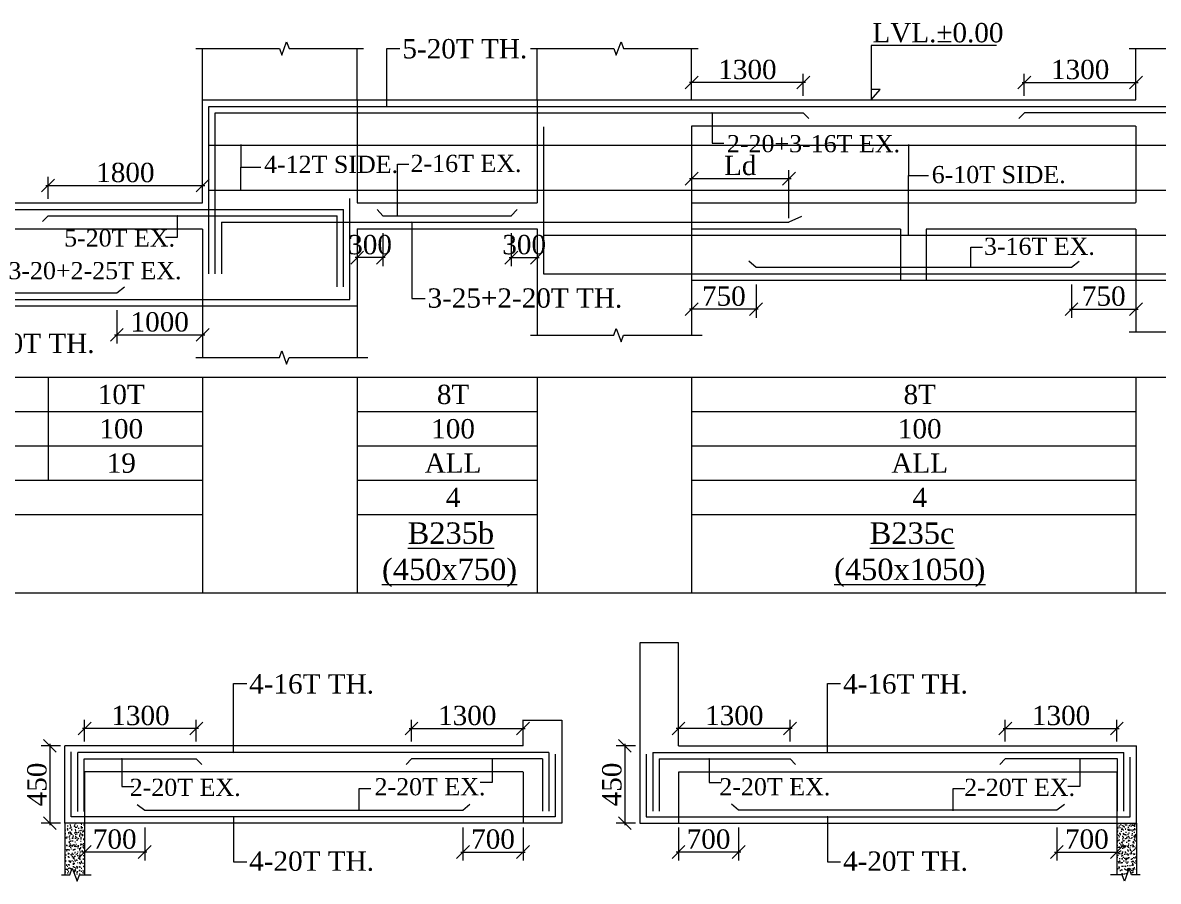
# Model space of a CAD drawing. Header units: millimetres. Extents: x 9781889 to 10654170, y -7832723 to -7608561.
# Drawn here: x 10610668 to 10623894, y -7791460 to -7781459 of the extents above; entities that cross this region are included whole.
import ezdxf
from ezdxf.enums import TextEntityAlignment as Align

# ---------------------------------------------------------------- set-up
doc = ezdxf.new("R2010")
doc.units = ezdxf.units.MM
doc.header["$LTSCALE"] = 10
doc.header["$PDMODE"] = 3
doc.linetypes.add('HIDDEN', pattern=[0.375, 0.25, -0.125])
for name, color, linetype, lineweight in [('LVL', 3, 'Continuous', 0), ('S-CUT OUT LINE', 9, 'Continuous', 0), ('S-DIM L.S.', 7, 'Continuous', 0), ('S-HATCH', 8, 'Continuous', 0), ('S-L.S.SECTION', 5, 'Continuous', 0), ('S-L.S.SLAB LINE', 252, 'HIDDEN', 0), ('S-L.S.STEEL', 1, 'Continuous', 9), ('S-L.S.STEEL 1', 6, 'Continuous', 0), ('S-SECTION MARK', 7, 'Continuous', 0), ('S-SHEET', 251, 'Continuous', 0), ('S-TEXT', 7, 'Continuous', 0), ('S-TEXT L.S. BEAM NO.', 30, 'Continuous', 0), ('S-TEXT. L.S.', 7, 'Continuous', 0)]:
    doc.layers.add(name, color=color, linetype=linetype, lineweight=lineweight)
doc.styles.add('135', font='arial.ttf', dxfattribs={"width": 0.8, "height": 135})
doc.styles.get("Standard").update_dxf_attribs({"font": 'arial.ttf'})
doc.styles.add('TEXT', font='times.ttf')
doc.dimstyles.new('75', dxfattribs={"dimtxt": 135, "dimasz": 90, "dimexe": 0.1, "dimexo": 0.03, "dimgap": 0.09, "dimtad": 1, "dimdec": 0, "dimzin": 0, "dimdsep": 46, "dimtxsty": '135', "dimblk": 'ARCHTICK', "dimcen": 0.09, "dimclrd": 256, "dimclre": 256, "dimclrt": 256, "dimadec": 0, "dimazin": 0, "dimtfac": 1, "dimtdec": 0, "dimtofl": 0, "dimtmove": 1, "dimatfit": 3, "dimldrblk": 'DOTSMALL', "dimfxl": 1, "dimtolj": 1, "dimtzin": 0, "dimlwd": -1, "dimlwe": -1, "dimarcsym": 0})
doc.dimstyles.new('SETU_1', dxfattribs={"dimtxt": 200, "dimasz": 150, "dimexe": 100, "dimexo": 50, "dimgap": 35, "dimtad": 1, "dimdec": 0, "dimzin": 0, "dimdsep": 46, "dimtxsty": 'Standard', "dimblk": 'OBLIQUE', "dimcen": 150, "dimdle": 25, "dimclrd": 256, "dimclre": 7, "dimclrt": 256, "dimadec": 0, "dimazin": 0, "dimtfac": 1, "dimtdec": 0, "dimtofl": 0, "dimtmove": 1, "dimatfit": 3, "dimfxl": 1, "dimtolj": 1, "dimtzin": 0, "dimlwd": -1, "dimlwe": 5, "dimarcsym": 1})

# ---------------------------------------------------------------- blocks, each defined once
blk = doc.blocks.new('_Oblique')
at = {"color": 0, "linetype": 'ByBlock', "lineweight": -2}
blk.add_line((-0.5, -0.5), (0.5, 0.5), dxfattribs=at)
blk = doc.blocks.new('*D1170')
at = {"layer": 'Defpoints', "color": 0, "transparency": 16777216}
for p in [(10616496, -7789680), (10615196, -7789883, 0), (10616496, -7789883, 0)]:
    blk.add_point(p, dxfattribs=at)
at = {"layer": 'S-DIM L.S.', "color": 7, "lineweight": 5, "transparency": 16777216}
for p, q in [((10615196, -7789833), (10615196, -7789580)), ((10616496, -7789833), (10616496, -7789580))]:
    blk.add_line(p, q, dxfattribs=at)
at = {"layer": 'S-DIM L.S.', "transparency": 16777216}
blk.add_line((10615171, -7789680), (10616521, -7789680), dxfattribs=at)
at = {"layer": 'S-DIM L.S.', "transparency": 16777216, "xscale": 150, "yscale": 150, "zscale": 150, "rotation": 180}
blk.add_blockref('_Oblique', (10615196, -7789680), dxfattribs=at)
at = {"layer": 'S-DIM L.S.', "transparency": 16777216, "xscale": 150, "yscale": 150, "zscale": 150}
blk.add_blockref('_Oblique', (10616496, -7789680), dxfattribs=at)
at = {"layer": 'S-DIM L.S.', "transparency": 16777216, "insert": (10615846, -7789530), "char_height": 225, "attachment_point": 5, "style": 'TEXT'}
blk.add_mtext('\\A1;1300', dxfattribs=at)
blk = doc.blocks.new('*D1171')
at = {"layer": 'Defpoints', "color": 0, "transparency": 16777216}
for p in [(10611390, -7789680), (10611390, -7789883, 0), (10612690, -7789883, 0)]:
    blk.add_point(p, dxfattribs=at)
at = {"layer": 'S-DIM L.S.', "color": 7, "lineweight": 5, "transparency": 16777216}
for p, q in [((10611390, -7789833), (10611390, -7789580)), ((10612690, -7789833), (10612690, -7789580))]:
    blk.add_line(p, q, dxfattribs=at)
at = {"layer": 'S-DIM L.S.', "transparency": 16777216}
blk.add_line((10612715, -7789680), (10611365, -7789680), dxfattribs=at)
at = {"layer": 'S-DIM L.S.', "transparency": 16777216, "xscale": 150, "yscale": 150, "zscale": 150, "rotation": 180}
blk.add_blockref('_Oblique', (10611390, -7789680), dxfattribs=at)
at = {"layer": 'S-DIM L.S.', "transparency": 16777216, "xscale": 150, "yscale": 150, "zscale": 150}
blk.add_blockref('_Oblique', (10612690, -7789680), dxfattribs=at)
at = {"layer": 'S-DIM L.S.', "transparency": 16777216, "insert": (10612040, -7789530), "char_height": 225, "attachment_point": 5, "style": 'TEXT'}
blk.add_mtext('\\A1;1300', dxfattribs=at)
blk = doc.blocks.new('*D1172')
at = {"layer": 'Defpoints', "color": 0, "transparency": 16777216}
for p in [(10611390, -7790783, 0), (10612090, -7790783, 0), (10611390, -7791120)]:
    blk.add_point(p, dxfattribs=at)
at = {"layer": 'S-DIM L.S.', "color": 7, "lineweight": 5, "transparency": 16777216}
for p, q in [((10611390, -7790833), (10611390, -7791220)), ((10612090, -7790833), (10612090, -7791220))]:
    blk.add_line(p, q, dxfattribs=at)
at = {"layer": 'S-DIM L.S.', "transparency": 16777216}
blk.add_line((10612115, -7791120), (10611365, -7791120), dxfattribs=at)
at = {"layer": 'S-DIM L.S.', "transparency": 16777216, "xscale": 150, "yscale": 150, "zscale": 150, "rotation": 180}
blk.add_blockref('_Oblique', (10611390, -7791120), dxfattribs=at)
at = {"layer": 'S-DIM L.S.', "transparency": 16777216, "xscale": 150, "yscale": 150, "zscale": 150}
blk.add_blockref('_Oblique', (10612090, -7791120), dxfattribs=at)
at = {"layer": 'S-DIM L.S.', "transparency": 16777216, "insert": (10611740, -7790970), "char_height": 225, "attachment_point": 5, "style": 'TEXT'}
blk.add_mtext('\\A1;700', dxfattribs=at)
blk = doc.blocks.new('*D1173')
at = {"layer": 'Defpoints', "color": 0, "transparency": 16777216}
for p in [(10615796, -7790783, 0), (10616496, -7790783, 0), (10616496, -7791120)]:
    blk.add_point(p, dxfattribs=at)
at = {"layer": 'S-DIM L.S.', "color": 7, "lineweight": 5, "transparency": 16777216}
for p, q in [((10615796, -7790833), (10615796, -7791220)), ((10616496, -7790833), (10616496, -7791220))]:
    blk.add_line(p, q, dxfattribs=at)
at = {"layer": 'S-DIM L.S.', "transparency": 16777216}
blk.add_line((10615771, -7791120), (10616521, -7791120), dxfattribs=at)
at = {"layer": 'S-DIM L.S.', "transparency": 16777216, "xscale": 150, "yscale": 150, "zscale": 150, "rotation": 180}
blk.add_blockref('_Oblique', (10615796, -7791120), dxfattribs=at)
at = {"layer": 'S-DIM L.S.', "transparency": 16777216, "xscale": 150, "yscale": 150, "zscale": 150}
blk.add_blockref('_Oblique', (10616496, -7791120), dxfattribs=at)
at = {"layer": 'S-DIM L.S.', "transparency": 16777216, "insert": (10616146, -7790970), "char_height": 225, "attachment_point": 5, "style": 'TEXT'}
blk.add_mtext('\\A1;700', dxfattribs=at)
blk = doc.blocks.new('_ArchTick')
at = {"color": 0, "linetype": 'ByBlock', "const_width": 0.15}
blk.add_lwpolyline([(-0.5, -0.5), (0.5, 0.5)], dxfattribs=at)
blk = doc.blocks.new('*D1174')
at = {"layer": 'Defpoints', "color": 0, "transparency": 16777216}
for p in [(10618306, -7789680), (10618306, -7789883, 0), (10619606, -7789883, 0)]:
    blk.add_point(p, dxfattribs=at)
at = {"layer": 'S-DIM L.S.', "color": 7, "lineweight": 5, "transparency": 16777216}
for p, q in [((10618306, -7789833), (10618306, -7789580)), ((10619606, -7789833), (10619606, -7789580))]:
    blk.add_line(p, q, dxfattribs=at)
at = {"layer": 'S-DIM L.S.', "transparency": 16777216}
blk.add_line((10619631, -7789680), (10618281, -7789680), dxfattribs=at)
at = {"layer": 'S-DIM L.S.', "transparency": 16777216, "xscale": 150, "yscale": 150, "zscale": 150, "rotation": 180}
blk.add_blockref('_Oblique', (10618306, -7789680), dxfattribs=at)
at = {"layer": 'S-DIM L.S.', "transparency": 16777216, "xscale": 150, "yscale": 150, "zscale": 150}
blk.add_blockref('_Oblique', (10619606, -7789680), dxfattribs=at)
at = {"layer": 'S-DIM L.S.', "transparency": 16777216, "insert": (10618956, -7789530), "char_height": 225, "attachment_point": 5, "style": 'TEXT'}
blk.add_mtext('\\A1;1300', dxfattribs=at)
blk = doc.blocks.new('*D1175')
at = {"layer": 'Defpoints', "color": 0, "transparency": 16777216}
for p in [(10623412, -7789680), (10622112, -7789883, 0), (10623412, -7789883, 0)]:
    blk.add_point(p, dxfattribs=at)
at = {"layer": 'S-DIM L.S.', "color": 7, "lineweight": 5, "transparency": 16777216}
for p, q in [((10622112, -7789833), (10622112, -7789580)), ((10623412, -7789833), (10623412, -7789580))]:
    blk.add_line(p, q, dxfattribs=at)
at = {"layer": 'S-DIM L.S.', "transparency": 16777216}
blk.add_line((10622087, -7789680), (10623437, -7789680), dxfattribs=at)
at = {"layer": 'S-DIM L.S.', "transparency": 16777216, "xscale": 150, "yscale": 150, "zscale": 150, "rotation": 180}
blk.add_blockref('_Oblique', (10622112, -7789680), dxfattribs=at)
at = {"layer": 'S-DIM L.S.', "transparency": 16777216, "xscale": 150, "yscale": 150, "zscale": 150}
blk.add_blockref('_Oblique', (10623412, -7789680), dxfattribs=at)
at = {"layer": 'S-DIM L.S.', "transparency": 16777216, "insert": (10622762, -7789530), "char_height": 225, "attachment_point": 5, "style": 'TEXT'}
blk.add_mtext('\\A1;1300', dxfattribs=at)
blk = doc.blocks.new('*D1176')
at = {"layer": 'Defpoints', "color": 0, "transparency": 16777216}
for p in [(10622712, -7790783, 0), (10623412, -7790783, 0), (10623412, -7791120)]:
    blk.add_point(p, dxfattribs=at)
at = {"layer": 'S-DIM L.S.', "color": 7, "lineweight": 5, "transparency": 16777216}
for p, q in [((10622712, -7790833), (10622712, -7791220)), ((10623412, -7790833), (10623412, -7791220))]:
    blk.add_line(p, q, dxfattribs=at)
at = {"layer": 'S-DIM L.S.', "transparency": 16777216}
blk.add_line((10622687, -7791120), (10623437, -7791120), dxfattribs=at)
at = {"layer": 'S-DIM L.S.', "transparency": 16777216, "xscale": 150, "yscale": 150, "zscale": 150, "rotation": 180}
blk.add_blockref('_Oblique', (10622712, -7791120), dxfattribs=at)
at = {"layer": 'S-DIM L.S.', "transparency": 16777216, "xscale": 150, "yscale": 150, "zscale": 150}
blk.add_blockref('_Oblique', (10623412, -7791120), dxfattribs=at)
at = {"layer": 'S-DIM L.S.', "transparency": 16777216, "insert": (10623062, -7790970), "char_height": 225, "attachment_point": 5, "style": 'TEXT'}
blk.add_mtext('\\A1;700', dxfattribs=at)
blk = doc.blocks.new('*D1177')
at = {"layer": 'Defpoints', "color": 0, "transparency": 16777216}
for p in [(10618306, -7790783, 0), (10619006, -7790783, 0), (10618306, -7791120)]:
    blk.add_point(p, dxfattribs=at)
at = {"layer": 'S-DIM L.S.', "color": 7, "lineweight": 5, "transparency": 16777216}
for p, q in [((10618306, -7790833), (10618306, -7791220)), ((10619006, -7790833), (10619006, -7791220))]:
    blk.add_line(p, q, dxfattribs=at)
at = {"layer": 'S-DIM L.S.', "transparency": 16777216}
blk.add_line((10619031, -7791120), (10618281, -7791120), dxfattribs=at)
at = {"layer": 'S-DIM L.S.', "transparency": 16777216, "xscale": 150, "yscale": 150, "zscale": 150, "rotation": 180}
blk.add_blockref('_Oblique', (10618306, -7791120), dxfattribs=at)
at = {"layer": 'S-DIM L.S.', "transparency": 16777216, "xscale": 150, "yscale": 150, "zscale": 150}
blk.add_blockref('_Oblique', (10619006, -7791120), dxfattribs=at)
at = {"layer": 'S-DIM L.S.', "transparency": 16777216, "insert": (10618656, -7790970), "char_height": 225, "attachment_point": 5, "style": 'TEXT'}
blk.add_mtext('\\A1;700', dxfattribs=at)
blk = doc.blocks.new('*D1182')
at = {"layer": 'Defpoints', "color": 0, "transparency": 16777216}
for p in [(10611160, -7789883), (10610985, -7790783), (10611160, -7790783, 0)]:
    blk.add_point(p, dxfattribs=at)
at = {"layer": 'S-DIM L.S.', "color": 7, "lineweight": 5, "transparency": 16777216}
for p, q in [((10611110, -7789883), (10610885, -7789883)), ((10611110, -7790783), (10610885, -7790783))]:
    blk.add_line(p, q, dxfattribs=at)
at = {"layer": 'S-DIM L.S.', "transparency": 16777216}
blk.add_line((10610985, -7789858), (10610985, -7790808), dxfattribs=at)
at = {"layer": 'S-DIM L.S.', "transparency": 16777216, "xscale": 150, "yscale": 150, "zscale": 150}
for p, rotation in [((10610985, -7789883), 90), ((10610985, -7790783), 270)]:
    blk.add_blockref('_Oblique', p, dxfattribs=dict(at, rotation=rotation))
at = {"layer": 'S-DIM L.S.', "transparency": 16777216, "insert": (10610835, -7790333), "char_height": 225, "attachment_point": 5, "rotation": 90, "style": 'TEXT'}
blk.add_mtext('\\A1;450', dxfattribs=at)
blk = doc.blocks.new('*D1183')
at = {"layer": 'Defpoints', "color": 0, "transparency": 16777216}
for p in [(10617856, -7789883), (10617681, -7790783), (10617856, -7790783, 0)]:
    blk.add_point(p, dxfattribs=at)
at = {"layer": 'S-DIM L.S.', "color": 7, "lineweight": 5, "transparency": 16777216}
for p, q in [((10617806, -7789883), (10617581, -7789883)), ((10617806, -7790783), (10617581, -7790783))]:
    blk.add_line(p, q, dxfattribs=at)
at = {"layer": 'S-DIM L.S.', "transparency": 16777216}
blk.add_line((10617681, -7789858), (10617681, -7790808), dxfattribs=at)
at = {"layer": 'S-DIM L.S.', "transparency": 16777216, "xscale": 150, "yscale": 150, "zscale": 150}
for p, rotation in [((10617681, -7789883), 90), ((10617681, -7790783), 270)]:
    blk.add_blockref('_Oblique', p, dxfattribs=dict(at, rotation=rotation))
at = {"layer": 'S-DIM L.S.', "transparency": 16777216, "insert": (10617531, -7790333), "char_height": 225, "attachment_point": 5, "rotation": 90, "style": 'TEXT'}
blk.add_mtext('\\A1;450', dxfattribs=at)
blk = doc.blocks.new('*D1366')
at = {"layer": 'Defpoints', "color": 0, "transparency": 16777216}
for p in [(10618459, -7782155), (10618459, -7782359, 0), (10619759, -7782359, 0)]:
    blk.add_point(p, dxfattribs=at)
at = {"layer": 'S-DIM L.S.', "color": 7, "lineweight": 5, "transparency": 16777216}
for p, q in [((10618459, -7782309), (10618459, -7782055)), ((10619759, -7782309), (10619759, -7782055))]:
    blk.add_line(p, q, dxfattribs=at)
at = {"layer": 'S-DIM L.S.', "transparency": 16777216}
blk.add_line((10619784, -7782155), (10618434, -7782155), dxfattribs=at)
at = {"layer": 'S-DIM L.S.', "transparency": 16777216, "xscale": 150, "yscale": 150, "zscale": 150, "rotation": 180}
blk.add_blockref('_Oblique', (10618459, -7782155), dxfattribs=at)
at = {"layer": 'S-DIM L.S.', "transparency": 16777216, "xscale": 150, "yscale": 150, "zscale": 150}
blk.add_blockref('_Oblique', (10619759, -7782155), dxfattribs=at)
at = {"layer": 'S-DIM L.S.', "transparency": 16777216, "insert": (10619109, -7782005), "char_height": 225, "attachment_point": 5, "style": 'TEXT'}
blk.add_mtext('\\A1;1300', dxfattribs=at)
blk = doc.blocks.new('*D1367')
at = {"layer": 'Defpoints', "color": 0, "transparency": 16777216}
for p in [(10622884, -7784459, 0), (10623634, -7784459, 0), (10623634, -7784795)]:
    blk.add_point(p, dxfattribs=at)
at = {"layer": 'S-DIM L.S.', "color": 7, "lineweight": 5, "transparency": 16777216}
for p, q in [((10622884, -7784509), (10622884, -7784895)), ((10623634, -7784509), (10623634, -7784895))]:
    blk.add_line(p, q, dxfattribs=at)
at = {"layer": 'S-DIM L.S.', "transparency": 16777216}
blk.add_line((10622859, -7784795), (10623659, -7784795), dxfattribs=at)
at = {"layer": 'S-DIM L.S.', "transparency": 16777216, "xscale": 150, "yscale": 150, "zscale": 150, "rotation": 180}
blk.add_blockref('_Oblique', (10622884, -7784795), dxfattribs=at)
at = {"layer": 'S-DIM L.S.', "transparency": 16777216, "xscale": 150, "yscale": 150, "zscale": 150}
blk.add_blockref('_Oblique', (10623634, -7784795), dxfattribs=at)
at = {"layer": 'S-DIM L.S.', "transparency": 16777216, "insert": (10623259, -7784645), "char_height": 225, "attachment_point": 5, "style": 'TEXT'}
blk.add_mtext('\\A1;750', dxfattribs=at)
blk = doc.blocks.new('*D1368')
at = {"layer": 'Defpoints', "color": 0, "transparency": 16777216}
for p in [(10618459, -7784459, 0), (10619209, -7784459, 0), (10618459, -7784795)]:
    blk.add_point(p, dxfattribs=at)
at = {"layer": 'S-DIM L.S.', "color": 7, "lineweight": 5, "transparency": 16777216}
for p, q in [((10618459, -7784509), (10618459, -7784895)), ((10619209, -7784509), (10619209, -7784895))]:
    blk.add_line(p, q, dxfattribs=at)
at = {"layer": 'S-DIM L.S.', "transparency": 16777216}
blk.add_line((10619234, -7784795), (10618434, -7784795), dxfattribs=at)
at = {"layer": 'S-DIM L.S.', "transparency": 16777216, "xscale": 150, "yscale": 150, "zscale": 150, "rotation": 180}
blk.add_blockref('_Oblique', (10618459, -7784795), dxfattribs=at)
at = {"layer": 'S-DIM L.S.', "transparency": 16777216, "xscale": 150, "yscale": 150, "zscale": 150}
blk.add_blockref('_Oblique', (10619209, -7784795), dxfattribs=at)
at = {"layer": 'S-DIM L.S.', "transparency": 16777216, "insert": (10618834, -7784645), "char_height": 225, "attachment_point": 5, "style": 'TEXT'}
blk.add_mtext('\\A1;750', dxfattribs=at)
blk = doc.blocks.new('*D1370')
at = {"layer": 'Defpoints', "color": 0, "transparency": 16777216}
for p in [(10623634, -7782155), (10622334, -7782359, 0), (10623634, -7782359, 0)]:
    blk.add_point(p, dxfattribs=at)
at = {"layer": 'S-DIM L.S.', "color": 7, "lineweight": 5, "transparency": 16777216}
for p, q in [((10622334, -7782309), (10622334, -7782055)), ((10623634, -7782309), (10623634, -7782055))]:
    blk.add_line(p, q, dxfattribs=at)
at = {"layer": 'S-DIM L.S.', "transparency": 16777216}
blk.add_line((10622309, -7782155), (10623659, -7782155), dxfattribs=at)
at = {"layer": 'S-DIM L.S.', "transparency": 16777216, "xscale": 150, "yscale": 150, "zscale": 150, "rotation": 180}
blk.add_blockref('_Oblique', (10622334, -7782155), dxfattribs=at)
at = {"layer": 'S-DIM L.S.', "transparency": 16777216, "xscale": 150, "yscale": 150, "zscale": 150}
blk.add_blockref('_Oblique', (10623634, -7782155), dxfattribs=at)
at = {"layer": 'S-DIM L.S.', "transparency": 16777216, "insert": (10622984, -7782005), "char_height": 225, "attachment_point": 5, "style": 'TEXT'}
blk.add_mtext('\\A1;1300', dxfattribs=at)
blk = doc.blocks.new('*D1373')
at = {"layer": 'Defpoints', "color": 0, "transparency": 16777216}
for p in [(10611764, -7784759, 0), (10612764, -7784759, 0), (10612764, -7785095)]:
    blk.add_point(p, dxfattribs=at)
at = {"layer": 'S-DIM L.S.', "color": 7, "lineweight": 5, "transparency": 16777216}
for p, q in [((10611764, -7784809), (10611764, -7785195)), ((10612764, -7784809), (10612764, -7785195))]:
    blk.add_line(p, q, dxfattribs=at)
at = {"layer": 'S-DIM L.S.', "transparency": 16777216}
blk.add_line((10611739, -7785095), (10612789, -7785095), dxfattribs=at)
at = {"layer": 'S-DIM L.S.', "transparency": 16777216, "xscale": 150, "yscale": 150, "zscale": 150, "rotation": 180}
blk.add_blockref('_Oblique', (10611764, -7785095), dxfattribs=at)
at = {"layer": 'S-DIM L.S.', "transparency": 16777216, "xscale": 150, "yscale": 150, "zscale": 150}
blk.add_blockref('_Oblique', (10612764, -7785095), dxfattribs=at)
at = {"layer": 'S-DIM L.S.', "transparency": 16777216, "insert": (10612264, -7784945), "char_height": 225, "attachment_point": 5, "style": 'TEXT'}
blk.add_mtext('\\A1;1000', dxfattribs=at)
blk = doc.blocks.new('*D1376')
at = {"layer": 'Defpoints', "color": 0, "transparency": 16777216}
for p in [(10612764, -7783355), (10610964, -7783559, 0), (10612764, -7783559, 0)]:
    blk.add_point(p, dxfattribs=at)
at = {"layer": 'S-DIM L.S.', "color": 7, "lineweight": 5, "transparency": 16777216}
for p, q in [((10610964, -7783509), (10610964, -7783255)), ((10612764, -7783509), (10612764, -7783255))]:
    blk.add_line(p, q, dxfattribs=at)
at = {"layer": 'S-DIM L.S.', "transparency": 16777216}
blk.add_line((10610939, -7783355), (10612789, -7783355), dxfattribs=at)
at = {"layer": 'S-DIM L.S.', "transparency": 16777216, "xscale": 150, "yscale": 150, "zscale": 150, "rotation": 180}
blk.add_blockref('_Oblique', (10610964, -7783355), dxfattribs=at)
at = {"layer": 'S-DIM L.S.', "transparency": 16777216, "xscale": 150, "yscale": 150, "zscale": 150}
blk.add_blockref('_Oblique', (10612764, -7783355), dxfattribs=at)
at = {"layer": 'S-DIM L.S.', "transparency": 16777216, "insert": (10611864, -7783205), "char_height": 225, "attachment_point": 5, "style": 'TEXT'}
blk.add_mtext('\\A1;1800', dxfattribs=at)
blk = doc.blocks.new('*D1378')
at = {"layer": 'Defpoints', "color": 0, "transparency": 16777216}
for p in [(10618459, -7782826, 0), (10618459, -7783276), (10619592, -7783784, 0)]:
    blk.add_point(p, dxfattribs=at)
at = {"layer": 'S-DIM L.S.', "color": 7, "lineweight": 5, "transparency": 16777216}
for p, q in [((10618459, -7782876), (10618459, -7783376)), ((10619592, -7783734), (10619592, -7783176))]:
    blk.add_line(p, q, dxfattribs=at)
at = {"layer": 'S-DIM L.S.', "transparency": 16777216}
blk.add_line((10619617, -7783276), (10618434, -7783276), dxfattribs=at)
at = {"layer": 'S-DIM L.S.', "transparency": 16777216, "xscale": 150, "yscale": 150, "zscale": 150, "rotation": 180}
blk.add_blockref('_Oblique', (10618459, -7783276), dxfattribs=at)
at = {"layer": 'S-DIM L.S.', "transparency": 16777216, "xscale": 150, "yscale": 150, "zscale": 150}
blk.add_blockref('_Oblique', (10619592, -7783276), dxfattribs=at)
at = {"layer": 'S-DIM L.S.', "transparency": 16777216, "insert": (10619025, -7783123), "char_height": 225, "attachment_point": 5, "style": 'TEXT'}
blk.add_mtext('\\A1;Ld', dxfattribs=at)
blk = doc.blocks.new('*D1379')
at = {"layer": 'Defpoints', "color": 0, "transparency": 16777216}
for p in [(10614564, -7783859, 0), (10614864, -7783859, 0), (10614564, -7784195)]:
    blk.add_point(p, dxfattribs=at)
at = {"layer": 'S-DIM L.S.', "color": 7, "lineweight": 5, "transparency": 16777216}
for p, q in [((10614564, -7783909), (10614564, -7784295)), ((10614864, -7783909), (10614864, -7784295))]:
    blk.add_line(p, q, dxfattribs=at)
at = {"layer": 'S-DIM L.S.', "transparency": 16777216}
blk.add_line((10614889, -7784195), (10614539, -7784195), dxfattribs=at)
at = {"layer": 'S-DIM L.S.', "transparency": 16777216, "xscale": 150, "yscale": 150, "zscale": 150, "rotation": 180}
blk.add_blockref('_Oblique', (10614564, -7784195), dxfattribs=at)
at = {"layer": 'S-DIM L.S.', "transparency": 16777216, "xscale": 150, "yscale": 150, "zscale": 150}
blk.add_blockref('_Oblique', (10614864, -7784195), dxfattribs=at)
at = {"layer": 'S-DIM L.S.', "transparency": 16777216, "insert": (10614714, -7784045), "char_height": 225, "attachment_point": 5, "style": 'TEXT'}
blk.add_mtext('\\A1;300', dxfattribs=at)
blk = doc.blocks.new('*D1380')
at = {"layer": 'Defpoints', "color": 0, "transparency": 16777216}
for p in [(10616359, -7783859, 0), (10616659, -7783859, 0), (10616659, -7784195)]:
    blk.add_point(p, dxfattribs=at)
at = {"layer": 'S-DIM L.S.', "color": 7, "lineweight": 5, "transparency": 16777216}
for p, q in [((10616359, -7783909), (10616359, -7784295)), ((10616659, -7783909), (10616659, -7784295))]:
    blk.add_line(p, q, dxfattribs=at)
at = {"layer": 'S-DIM L.S.', "transparency": 16777216}
blk.add_line((10616334, -7784195), (10616684, -7784195), dxfattribs=at)
at = {"layer": 'S-DIM L.S.', "transparency": 16777216, "xscale": 150, "yscale": 150, "zscale": 150, "rotation": 180}
blk.add_blockref('_Oblique', (10616359, -7784195), dxfattribs=at)
at = {"layer": 'S-DIM L.S.', "transparency": 16777216, "xscale": 150, "yscale": 150, "zscale": 150}
blk.add_blockref('_Oblique', (10616659, -7784195), dxfattribs=at)
at = {"layer": 'S-DIM L.S.', "transparency": 16777216, "insert": (10616509, -7784045), "char_height": 225, "attachment_point": 5, "style": 'TEXT'}
blk.add_mtext('\\A1;300', dxfattribs=at)

msp = doc.modelspace()

# ---------------------------------------------------------------- hatches: boundary and pattern name
at = {"layer": 'S-HATCH'}
h = msp.add_hatch(dxfattribs=at)
h.set_pattern_fill('AR-CONC', color=256, scale=0.5)
h.set_pattern_definition([(50, (821696.18, -62166.33), (91.0923345, -7.96954277), [9.525, -104.775]), (355, (821696.18, -62166.33), (-17.6217107, 95.5284226), [7.62, -83.8202921]), (100.4514447, (821703.77, -62166.99), (73.47062355, 87.55887596), [8.0950044, -89.0451223]), (46.1842, (821696.18, -62140.93), (135.5395204, -21.021164), [14.2875, -157.1625]), (96.6355576, (821707.47, -62142.68), (118.702067, 123.7130623), [12.1425116, -133.5678041]), (351.1841512, (821696.18, -62140.93), (118.702067, 123.7130623), [11.4299835, -125.729866]), (21, (821708.88, -62147.28), (75.80719563, -51.1325991), [9.525, -104.775]), (326, (821708.88, -62147.28), (30.9010142, 92.09398306), [7.62, -83.82]), (71.451445, (821715.194, -62151.54), (106.70820964, 40.96138444), [8.0950044, -89.0449688]), (37.5, (821696.177, -62166.327), (1.544301625, 42.27751944), [0, -82.804, 0, -85.09, 0, -84.1375]), (7.5, (821696.177, -62166.327), (33.40983126, 50.09028741), [0, -48.514, 0, -80.899, 0, -32.0675]), (327.5, (821667.856, -62166.327), (67.79529758, -2.864372), [0, -31.75, 0, -99.06, 0, -131.445]), (317.5, (821655.156, -62166.327), (74.0645907, 12.71324552), [0, -41.275, 0, -65.786, 0, -93.345])])
h.paths.add_polyline_path([(10611389.7, -7791383.5), (10611273.9, -7791383.5), (10611246, -7791306.6), (10611218, -7791383.5), (10611159.7, -7791383.5), (10611159.7, -7790783.5), (10611389.7, -7790783.5)])
h = msp.add_hatch(dxfattribs=at)
h.set_pattern_fill('AR-CONC', color=256, scale=0.5)
h.set_pattern_definition([(50, (814659.5, -62166.33), (91.0923345, -7.96954277), [9.525, -104.775]), (355, (814659.5, -62166.33), (-17.6217107, 95.5284226), [7.62, -83.8202921]), (100.4514447, (814667.09, -62166.99), (73.47062355, 87.55887596), [8.0950044, -89.0451223]), (46.1842, (814659.5, -62140.93), (135.5395204, -21.021164), [14.2875, -157.1625]), (96.6355576, (814670.79, -62142.68), (118.702067, 123.7130623), [12.1425116, -133.5678041]), (351.1841512, (814659.5, -62140.93), (118.702067, 123.7130623), [11.4299835, -125.729866]), (21, (814672.2, -62147.28), (75.80719563, -51.1325991), [9.525, -104.775]), (326, (814672.2, -62147.28), (30.9010142, 92.09398306), [7.62, -83.82]), (71.451445, (814678.51, -62151.54), (106.70820964, 40.96138444), [8.0950044, -89.0449688]), (37.5, (814659.497, -62166.327), (1.544301625, 42.27751944), [0, -82.804, 0, -85.09, 0, -84.1375]), (7.5, (814659.497, -62166.327), (33.40983126, 50.09028741), [0, -48.514, 0, -80.899, 0, -32.0675]), (327.5, (814631.176, -62166.327), (67.79529758, -2.864372), [0, -31.75, 0, -99.06, 0, -131.445]), (317.5, (814618.476, -62166.327), (74.0645907, 12.71324552), [0, -41.275, 0, -65.786, 0, -93.345])])
h.paths.add_polyline_path([(10623412.3, -7791383.5), (10623528.1, -7791383.5), (10623556.1, -7791306.6), (10623584, -7791383.5), (10623642.3, -7791383.5), (10623642.3, -7790783.5), (10623412.3, -7790783.5)])

# ---------------------------------------------------------------- linework, layer by layer
at = {"layer": 'LVL', "linetype": 'Continuous', "elevation": 0}
msp.add_lwpolyline([(10622010, -7781725.5), (10620548.8, -7781725.5), (10620548.8, -7782358.5), (10620656.9, -7782236.5), (10620548.8, -7782236.5)], dxfattribs=at)
at = {"layer": 'S-CUT OUT LINE', "color": 5, "elevation": 0}
for points in [[(10612685.8, -7781758.5), (10613658.2, -7781758.5), (10613686.2, -7781835.4), (10613742.1, -7781681.7), (10613770.1, -7781758.5), (10614639.1, -7781758.5)], [(10616580.9, -7781758.5), (10617553.3, -7781758.5), (10617581.2, -7781835.4), (10617637.2, -7781681.7), (10617665.1, -7781758.5), (10618534.2, -7781758.5)], [(10623555.8, -7781758.5), (10624494.9, -7781758.5), (10624522.8, -7781835.4), (10624578.8, -7781681.7), (10624606.7, -7781758.5), (10625509.1, -7781758.5)], [(10616580.9, -7785098), (10617553.3, -7785098), (10617581.2, -7785021.2), (10617637.2, -7785174.9), (10617665.1, -7785098), (10618583.2, -7785098)], [(10623555.8, -7785058.5), (10624494.9, -7785058.5), (10624522.8, -7784981.7), (10624578.8, -7785135.4), (10624606.7, -7785058.5), (10625509.1, -7785058.5)], [(10612685.8, -7785358.5), (10613658.2, -7785358.5), (10613686.2, -7785281.7), (10613742.1, -7785435.4), (10613770.1, -7785358.5), (10614688.1, -7785358.5)]]:
    msp.add_lwpolyline(points, dxfattribs=at)
at = {"layer": 'S-CUT OUT LINE', "color": 1, "elevation": 0}
for points in [[(10611120.3, -7791383.5), (10611218, -7791383.5), (10611246, -7791306.6), (10611301.9, -7791460.3), (10611329.9, -7791383.5), (10611464.7, -7791383.5)], [(10623681.7, -7791383.5), (10623584, -7791383.5), (10623556.1, -7791306.6), (10623500.1, -7791460.3), (10623472.2, -7791383.5), (10623337.3, -7791383.5)]]:
    msp.add_lwpolyline(points, dxfattribs=at)
at = {"layer": 'S-L.S.SECTION'}
for p, q in [((10612764.1, -7783558.5, 0), (10612764.1, -7781758.5, 0)), ((10614564.1, -7782358.5, 0), (10614564.1, -7781758.5, 0)), ((10616659.2, -7782358.5, 0), (10616659.2, -7781758.5, 0)), ((10618459.2, -7782358.5, 0), (10618459.2, -7781758.5, 0)), ((10623634.1, -7782358.5, 0), (10623634.1, -7781758.5, 0)), ((10612764.1, -7782358.5, 0), (10623634.1, -7782358.5, 0)), ((10604888.5, -7783558.5, 0), (10612764.1, -7783558.5, 0)), ((10614564.1, -7783858.5, 0), (10614564.1, -7785358.5, 0)), ((10614564.1, -7783858.5, 0), (10616659.2, -7783858.5, 0)), ((10616659.2, -7783858.5, 0), (10616659.2, -7785098, 0)), ((10618459.2, -7784458.5, 0), (10635373, -7784458.5, 0)), ((10618459.2, -7784458.5, 0), (10618459.2, -7785098, 0)), ((10623634.1, -7784458.5, 0), (10623634.1, -7785058.5, 0)), ((10604888.5, -7784758.5, 0), (10614564.1, -7784758.5, 0)), ((10612764.1, -7784758.5, 0), (10612764.1, -7785358.5, 0)), ((10616496, -7789883.5, 0), (10611159.7, -7789883.5, 0)), ((10611159.7, -7790783.5, 0), (10611159.7, -7789883.5, 0)), ((10611159.7, -7790783.5, 0), (10611159.7, -7789883.5, 0)), ((10616946, -7789883.5, 0), (10616946, -7790783.5, 0)), ((10617856, -7789883.5, 0), (10617856, -7790783.5, 0)), ((10618306, -7789883.5, 0), (10623642.3, -7789883.5, 0)), ((10623642.3, -7790783.5, 0), (10623642.3, -7789883.5, 0)), ((10623642.3, -7790783.5, 0), (10623642.3, -7789883.5, 0)), ((10616946, -7790783.5, 0), (10611163.8, -7790783.5, 0)), ((10617856, -7790783.5, 0), (10623638.2, -7790783.5, 0))]:
    msp.add_line(p, q, dxfattribs=at)
at = {"layer": 'S-L.S.SECTION', "color": 1}
for p, q in [((10611159.7, -7790783.5, 0), (10611159.7, -7791383.5, 0)), ((10611389.7, -7790783.5, 0), (10611389.7, -7791383.5, 0)), ((10623412.3, -7790783.5, 0), (10623412.3, -7791383.5, 0)), ((10623642.3, -7790783.5, 0), (10623642.3, -7791383.5, 0))]:
    msp.add_line(p, q, dxfattribs=at)
at = {"layer": 'S-L.S.SECTION', "elevation": 0}
for points in [[(10618306, -7789883.5), (10618306, -7788683.5), (10617856, -7788683.5), (10617856, -7789883.5)], [(10616496, -7789883.5), (10616496, -7789583.5), (10616946, -7789583.5), (10616946, -7789883.5)]]:
    msp.add_lwpolyline(points, dxfattribs=at)
at = {"layer": 'S-L.S.SLAB LINE', "ltscale": 0.3}
for p, q in [((10614564.1, -7782358.5, 0), (10614564.1, -7783558.5, 0)), ((10616659.1, -7782358.5, 0), (10616659.1, -7783558.5, 0)), ((10618459.1, -7782658.5, 0), (10623634.1, -7782658.5, 0)), ((10618459.2, -7782658.5, 0), (10618459.2, -7784458.5, 0)), ((10623634.1, -7782658.5, 0), (10623634.1, -7783558.5, 0)), ((10614564.1, -7783558.5, 0), (10616659.1, -7783558.5, 0)), ((10618459.2, -7783558.5, 0), (10623634.1, -7783558.5, 0)), ((10609351.4, -7783858.5, 0), (10612764.1, -7783858.5, 0)), ((10612764.1, -7783858.5, 0), (10612764.1, -7784758.5, 0)), ((10618459.2, -7783858.5, 0), (10620891.4, -7783858.5, 0)), ((10620891.4, -7783858.5, 0), (10620891.4, -7784458.5, 0)), ((10621191.4, -7783858.5, 0), (10621191.4, -7784458.5, 0)), ((10621191.4, -7783858.5, 0), (10623634.1, -7783858.5, 0)), ((10623634.1, -7783858.5, 0), (10623634.1, -7784458.5, 0)), ((10616496, -7790183.5, 0), (10611389.7, -7790183.5, 0)), ((10611389.7, -7790183.5, 0), (10611389.7, -7790783.5, 0)), ((10611389.7, -7790183.5, 0), (10611389.7, -7790783.5, 0)), ((10611389.7, -7790183.5, 0), (10611389.7, -7790783.5, 0)), ((10616496, -7790183.5, 0), (10616496, -7790783.5, 0)), ((10618306, -7790183.5, 0), (10623412.3, -7790183.5, 0)), ((10618306, -7790183.5, 0), (10618306, -7790783.5, 0)), ((10623412.3, -7790183.5, 0), (10623412.3, -7790783.5, 0)), ((10623412.3, -7790183.5, 0), (10623412.3, -7790783.5, 0)), ((10623412.3, -7790183.5, 0), (10623412.3, -7790783.5, 0))]:
    msp.add_line(p, q, dxfattribs=at)
at = {"layer": 'S-L.S.STEEL'}
for p, q in [((10612834.8, -7784385.3, 0), (10612834.8, -7782433.5, 0)), ((10612909.8, -7782508.5, 0), (10619759.2, -7782508.5, 0)), ((10612909.8, -7784385.3, 0), (10612909.8, -7782508.5, 0)), ((10619759.2, -7782508.5, 0), (10619822.4, -7782575.4, 0)), ((10622334.1, -7782508.5, 0), (10622270.9, -7782575.4, 0)), ((10626234.1, -7782508.5, 0), (10622334.1, -7782508.5, 0)), ((10616734.2, -7782670.6, 0), (10616734.2, -7784383.5, 0)), ((10614479, -7784683.5, 0), (10614479, -7783507.9, 0)), ((10614404, -7784533.5, 0), (10614404, -7783633.5, 0)), ((10614864.3, -7783708.5, 0), (10614795.4, -7783636, 0)), ((10616359.1, -7783708.5, 0), (10616427.9, -7783636, 0)), ((10610964.1, -7783708.5, 0), (10610900.9, -7783775.4, 0)), ((10610964.1, -7783708.5, 0), (10614329, -7783708.5, 0)), ((10612984.8, -7783783.5, 0), (10619591.5, -7783783.5, 0)), ((10612984.8, -7783783.5, 0), (10612984.8, -7784384.5, 0)), ((10614329, -7784533.5, 0), (10614329, -7783708.5, 0)), ((10614864.3, -7783708.5, 0), (10616359.8, -7783708.5, 0)), ((10619737.7, -7783716.4, 0), (10619591.5, -7783783.5, 0)), ((10616734.2, -7784383.5, 0), (10635302.1, -7784383.5, 0)), ((10604963.5, -7784683.5, 0), (10614479, -7784683.5, 0)), ((10611234.7, -7790708.5, 0), (10611234.7, -7789950.4, 0)), ((10616796, -7789958.5, 0), (10611309.7, -7789958.5, 0)), ((10611309.7, -7790648.6, 0), (10611309.7, -7789958.5, 0)), ((10611384.7, -7790648.6, 0), (10611384.7, -7790033.5, 0)), ((10616721, -7790033.5, 0), (10616721, -7790645, 0)), ((10616796, -7789958.5, 0), (10616796, -7790645, 0)), ((10616871, -7789978.3, 0), (10616871, -7790708.5, 0)), ((10617931, -7789978.3, 0), (10617931, -7790708.5, 0)), ((10618006, -7789958.5, 0), (10623492.3, -7789958.5, 0)), ((10618006, -7789958.5, 0), (10618006, -7790645, 0)), ((10618081, -7790033.5, 0), (10618081, -7790645, 0)), ((10623417.3, -7790642.5, 0), (10623417.3, -7790033.5, 0)), ((10623492.3, -7790642.5, 0), (10623492.3, -7789958.5, 0)), ((10623567.3, -7790708.5, 0), (10623567.3, -7790014.7, 0)), ((10616871, -7790708.5, 0), (10611234.7, -7790708.5, 0)), ((10617931, -7790708.5, 0), (10623567.3, -7790708.5, 0))]:
    msp.add_line(p, q, dxfattribs=at)
at = {"layer": 'S-L.S.STEEL', "elevation": 0}
for points in [[(10622973.5, -7784240.3), (10622884, -7784308.5), (10619209.3, -7784308.5), (10619127.3, -7784237.8)], [(10611853.5, -7784540.3), (10611764, -7784608.5), (10606488.8, -7784608.5), (10606406.8, -7784537.8)], [(10612000.3, -7790565.2), (10612089.8, -7790633.5), (10615795.9, -7790633.5), (10615877.9, -7790562.7)], [(10622801.7, -7790565.2), (10622712.2, -7790633.5), (10619006.2, -7790633.5), (10618924.2, -7790562.7)]]:
    msp.add_lwpolyline(points, dxfattribs=at)
at = {"layer": 'S-L.S.STEEL'}
for points in [[(10612834.8, -7782433.5, 0), (10630279.1, -7782433.5, 0)], [(10605038.5, -7784603.9, 0), (10605038.5, -7783633.5, 0), (10614404, -7783633.5, 0)], [(10611384.7, -7790033.5, 0), (10612689.7, -7790033.5, 0), (10612752.9, -7790100.3, 0)], [(10616721, -7790033.5, 0), (10615196, -7790033.5, 0), (10615132.8, -7790100.3, 0)], [(10618081, -7790033.5, 0), (10619606, -7790033.5, 0), (10619669.2, -7790100.3, 0)], [(10623417.3, -7790033.5, 0), (10622112.3, -7790033.5, 0), (10622049.1, -7790100.3, 0)]]:
    msp.add_polyline3d(points, dxfattribs=at)
at = {"layer": 'S-L.S.STEEL 1'}
for p, q in [((10612834.8, -7782883.5, 0), (10630279.1, -7782883.5, 0)), ((10612834.8, -7783408.5, 0), (10630279.1, -7783408.5, 0)), ((10616734.2, -7783933.5, 0), (10630279.1, -7783933.5, 0))]:
    msp.add_line(p, q, dxfattribs=at)
at = {"layer": 'S-SHEET'}
for p, q in [((10604888.6, -7785588.8, 0), (10635373, -7785588.8, 0)), ((10610964.1, -7785588.8, 0), (10610964.1, -7786788.8, 0)), ((10612764.1, -7785588.8, 0), (10612764.1, -7788098.1, 0)), ((10614564.1, -7785588.8, 0), (10614564.1, -7788098.1, 0)), ((10616659.1, -7785588.8, 0), (10616659.1, -7788098.1, 0)), ((10618459.1, -7785588.8, 0), (10618459.1, -7788098.1, 0)), ((10623634.1, -7785588.8, 0), (10623634.1, -7788098.1, 0)), ((10605488.6, -7785988.8, 0), (10612764.1, -7785988.8, 0)), ((10614564.1, -7785988.8, 0), (10616659.1, -7785988.8, 0)), ((10618459.1, -7785988.8, 0), (10623634.1, -7785988.8, 0)), ((10605488.6, -7786388.8, 0), (10612764.1, -7786388.8, 0)), ((10614564.1, -7786388.8, 0), (10616659.1, -7786388.8, 0)), ((10618459.1, -7786388.8, 0), (10623634.1, -7786388.8, 0)), ((10605488.6, -7786788.8, 0), (10612764.1, -7786788.8, 0)), ((10614564.1, -7786788.8, 0), (10616659.1, -7786788.8, 0)), ((10618459.1, -7786788.8, 0), (10623634.1, -7786788.8, 0)), ((10605488.6, -7787188.8, 0), (10612764.1, -7787188.8, 0)), ((10614564.1, -7787188.8, 0), (10616659.1, -7787188.8, 0)), ((10618459.1, -7787188.8, 0), (10623634.1, -7787188.8, 0)), ((10602835.5, -7788098.1, 0), (10654169.6, -7788098.1, 0)), ((10604888.6, -7788098.1, 0), (10635373, -7788098.1, 0))]:
    msp.add_line(p, q, dxfattribs=at)

# ---------------------------------------------------------------- texts
at = {"layer": 'LVL', "style": 'TEXT'}
msp.add_text('LVL.%%P0.00', height=225, dxfattribs=at).set_placement((10620564.6, -7781687.1, 0))
at = {"layer": 'S-L.S.STEEL 1', "style": 'TEXT'}
for s, p in [('4-12T SIDE.', (10613479.2, -7783208.1, 0)), ('6-10T SIDE.', (10621255.2, -7783327.6, 0))]:
    msp.add_text(s, height=200, dxfattribs=at).set_placement(p)
at = {"layer": 'S-TEXT', "linetype": 'ByBlock', "style": 'TEXT'}
for s, p in [('10T', (10611816.5, -7785788.8, 0)), ('8T', (10615680.7, -7785788.8, 0)), ('8T', (10621115.7, -7785788.8, 0)), ('100', (10611816.5, -7786188.8, 0)), ('100', (10615680.7, -7786188.8, 0)), ('100', (10621115.7, -7786188.8, 0)), ('19', (10611816.5, -7786588.8, 0)), ('ALL', (10615680.7, -7786588.8, 0)), ('ALL', (10621115.7, -7786588.8, 0)), ('4', (10615680.7, -7786988.8, 0)), ('4', (10621115.7, -7786988.8, 0))]:
    msp.add_text(s, height=225, dxfattribs=at).set_placement(p, align=Align.MIDDLE_CENTER)
at = {"layer": 'S-TEXT L.S. BEAM NO.', "color": 230, "linetype": 'ByBlock', "style": 'TEXT'}
for s, p in [('%%UB235b', (10615152, -7787529.4, 0)), ('%%U(450x750)', (10614852.9, -7787952.4, 0))]:
    msp.add_text(s, height=250, dxfattribs=at).set_placement(p)
at = {"layer": 'S-TEXT L.S. BEAM NO.', "color": 200, "linetype": 'ByBlock', "style": 'TEXT'}
for s, p in [('%%UB235c', (10620533.8, -7787529.4, 0)), ('%%U(450x1050)', (10620118.2, -7787952.4, 0))]:
    msp.add_text(s, height=250, dxfattribs=at).set_placement(p)
at = {"layer": 'S-TEXT. L.S.', "style": 'TEXT'}
for s, height, p in [('5-20T TH.', 225, (10615090.7, -7781874.3, 0)), ('2-20+3-16T EX.', 200, (10618870.5, -7782967.3, 0)), ('2-16T EX.', 200, (10615185.5, -7783197.5, 0)), ('5-20T EX.', 200, (10611150.9, -7784066.1, 0)), ('3-16T EX.', 200, (10621863.4, -7784163, 0)), ('3-20+2-25T EX.', 200, (10610501.9, -7784446.5, 0)), ('3-25+2-20T TH.', 225, (10615383.1, -7784778.1, 0)), ('3-25+2-20T TH.', 225, (10609236.8, -7785306.4, 0)), ('4-16T TH.', 225, (10613306.2, -7789273, 0)), ('4-16T TH.', 225, (10620222.5, -7789273, 0)), ('2-20T EX.', 200, (10611914.9, -7790465.8, 0)), ('2-20T EX.', 200, (10614766.1, -7790458.8, 0)), ('2-20T EX.', 200, (10618781.9, -7790458.8, 0)), ('2-20T EX.', 200, (10621633.1, -7790465.8, 0)), ('4-20T TH.', 225, (10613306.2, -7791337.7, 0)), ('4-20T TH.', 225, (10620222.5, -7791337.7, 0))]:
    msp.add_text(s, height=height, dxfattribs=at).set_placement(p)

# ---------------------------------------------------------------- dimensions: what is measured, and where the dimension line sits
at = {"layer": 'S-DIM L.S.'}
for base, p1, p2, picture, middle in [((10618459.2, -7782154.7, 0), (10619759.2, -7782358.5, 0), (10618459.2, -7782358.5, 0), '*D1366', (10619109.2, -7782005.3, 0)), ((10618459.2, -7784794.6, 0), (10619209.3, -7784458.5, 0), (10618459.2, -7784458.5, 0), '*D1368', (10618834.2, -7784644.8, 0)), ((10611389.7, -7789679.7, 0), (10612689.7, -7789883.5, 0), (10611389.7, -7789883.5, 0), '*D1171', (10612039.7, -7789530.2, 0)), ((10618306, -7789679.7, 0), (10619606, -7789883.5, 0), (10618306, -7789883.5, 0), '*D1174', (10618956, -7789530.2, 0)), ((10611389.7, -7791119.5, 0), (10612089.8, -7790783.5, 0), (10611389.7, -7790783.5, 0), '*D1172', (10611739.8, -7790969.8, 0)), ((10618306, -7791119.5, 0), (10619006.2, -7790783.5, 0), (10618306, -7790783.5, 0), '*D1177', (10618656.1, -7790969.8, 0))]:
    dim = msp.add_linear_dim(base=base, p1=p1, p2=p2, dimstyle='SETU_1', override={"dimtxt": 225, "dimtxsty": 'TEXT'}, dxfattribs=at)
    dim.commit()
    dim.dimension.update_dxf_attribs({"geometry": picture, "text_midpoint": middle})
for base, p1, p2, picture, middle in [((10623634.1, -7782154.7, 0), (10622334.1, -7782358.5, 0), (10623634.1, -7782358.5, 0), '*D1370', (10622984.1, -7782005.3, 0)), ((10612764.1, -7783354.7, 0), (10610964.1, -7783558.5, 0), (10612764.1, -7783558.5, 0), '*D1376', (10611864.1, -7783205.3, 0)), ((10623634.1, -7784794.6, 0), (10622884, -7784458.5, 0), (10623634.1, -7784458.5, 0), '*D1367', (10623259.1, -7784644.8, 0)), ((10612764.1, -7785094.6, 0), (10611764, -7784758.5, 0), (10612764.1, -7784758.5, 0), '*D1373', (10612264.1, -7784945.2, 0)), ((10616496, -7789679.7, 0), (10615196, -7789883.5, 0), (10616496, -7789883.5, 0), '*D1170', (10615846, -7789530.2, 0)), ((10623412.3, -7789679.7, 0), (10622112.3, -7789883.5, 0), (10623412.3, -7789883.5, 0), '*D1175', (10622762.3, -7789530.2, 0)), ((10616496, -7791119.5, 0), (10615795.9, -7790783.5, 0), (10616496, -7790783.5, 0), '*D1173', (10616145.9, -7790969.8, 0)), ((10623412.3, -7791119.5, 0), (10622712.2, -7790783.5, 0), (10623412.3, -7790783.5, 0), '*D1176', (10623062.3, -7790969.8, 0))]:
    dim = msp.add_linear_dim(base=base, p1=p1, p2=p2, angle=180, dimstyle='SETU_1', override={"dimtxt": 225, "dimtxsty": 'TEXT'}, dxfattribs=at)
    dim.commit()
    dim.dimension.update_dxf_attribs({"geometry": picture, "text_midpoint": middle})
dim = msp.add_linear_dim(base=(10618459.2, -7783275.8, 0), p1=(10619591.5, -7783783.5, 0), p2=(10618459.2, -7782825.9, 0), text='Ld', dimstyle='SETU_1', override={"dimtxt": 225, "dimtxsty": 'TEXT'}, dxfattribs=at)
dim.commit()
dim.dimension.update_dxf_attribs({"geometry": '*D1378', "text_midpoint": (10619025.4, -7783123.1, 0)})
dim = msp.add_linear_dim(base=(10614564.1, -7784194.6, 0), p1=(10614864.3, -7783858.5, 0), p2=(10614564.1, -7783858.5, 0), dimstyle='SETU_1', override={"dimtxt": 225, "dimtxsty": 'TEXT'}, dxfattribs=at)
dim.commit()
dim.dimension.update_dxf_attribs({"geometry": '*D1379', "text_midpoint": (10614714.2, -7784194.6, 0), "dimtype": 160})
dim = msp.add_linear_dim(base=(10616659.2, -7784194.6, 0), p1=(10616359.1, -7783858.5, 0), p2=(10616659.2, -7783858.5, 0), angle=180, dimstyle='SETU_1', override={"dimtxt": 225, "dimtxsty": 'TEXT'}, dxfattribs=at)
dim.commit()
dim.dimension.update_dxf_attribs({"geometry": '*D1380', "text_midpoint": (10616509.1, -7784194.6, 0), "dimtype": 160})
at = {"layer": 'S-DIM L.S.', "color": 7}
for base, p1, p2, picture, middle in [((10610984.6, -7790783.5, 0), (10611159.7, -7789883.5, 0), (10611159.8, -7790783.5, 0), '*D1182', (10610835.2, -7790333.5, 0)), ((10617680.9, -7790783.5, 0), (10617856, -7789883.5, 0), (10617856.1, -7790783.5, 0), '*D1183', (10617531.5, -7790333.5, 0))]:
    dim = msp.add_linear_dim(base=base, p1=p1, p2=p2, angle=90, dimstyle='SETU_1', override={"dimtxt": 225, "dimlfac": 0.5, "dimtxsty": 'TEXT'}, dxfattribs=at)
    dim.commit()
    dim.dimension.update_dxf_attribs({"geometry": picture, "text_midpoint": middle})

# ---------------------------------------------------------------- leaders
at = {"layer": 'S-L.S.STEEL 1'}
for points in [[(10613209.8, -7782883.5, 0), (10613209.8, -7783140.5, 0), (10613441.7, -7783140.5, 0)], [(10620985.8, -7782883.5, 0), (10620985.8, -7783238.3, 0), (10621217.7, -7783238.3, 0)], [(10613209.8, -7783408.5, 0), (10613209.8, -7783140.5, 0), (10613441.7, -7783140.5, 0)], [(10620985.8, -7783408.5, 0), (10620985.8, -7783238.3, 0), (10621217.7, -7783238.3, 0)], [(10620985.8, -7783933.5, 0), (10620985.8, -7783238.3, 0), (10621217.7, -7783238.3, 0)]]:
    msp.add_leader(points, dimstyle='75', override={"dimasz": 75, "dimclrd": 6}, dxfattribs=at)
at = {"layer": 'S-SECTION MARK'}
for points in [[(10614909, -7782433.5, 0), (10614909, -7781759.1, 0), (10615061.6, -7781759.1, 0)], [(10618696.5, -7782508.5, 0), (10618696.5, -7782862.1, 0), (10618835.9, -7782862.1, 0)], [(10615031.6, -7783708.5, 0), (10615031.6, -7783107.2, 0), (10615166.9, -7783107.2, 0)], [(10612469, -7783708.5, 0), (10612469, -7783960.9, 0), (10612329.7, -7783960.9, 0)], [(10615201.4, -7783783.5, 0), (10615201.4, -7784673.2, 0), (10615353.9, -7784673.2, 0)], [(10621709.5, -7784308.5, 0), (10621709.5, -7784072.7, 0), (10621844.9, -7784072.7, 0)], [(10613124.5, -7789958.5, 0), (10613124.5, -7789157.8, 0), (10613277.1, -7789157.8, 0)], [(10620040.8, -7789958.5, 0), (10620040.8, -7789157.8, 0), (10620193.4, -7789157.8, 0)], [(10611821.5, -7790033.5, 0), (10611821.5, -7790355.2, 0), (10611960.9, -7790355.2, 0)], [(10616137, -7790033.5, 0), (10616137, -7790308.9, 0), (10615997.6, -7790308.9, 0)], [(10618665.1, -7790033.5, 0), (10618665.1, -7790308.9, 0), (10618804.4, -7790308.9, 0)], [(10622980.5, -7790033.5, 0), (10622980.5, -7790355.2, 0), (10622841.2, -7790355.2, 0)], [(10614587.9, -7790633.5, 0), (10614587.9, -7790381.1, 0), (10614723.3, -7790381.1, 0)], [(10621504.2, -7790633.5, 0), (10621504.2, -7790381.1, 0), (10621639.6, -7790381.1, 0)], [(10613124.5, -7790708.5, 0), (10613124.5, -7791232.9, 0), (10613277.1, -7791232.9, 0)], [(10620040.8, -7790708.5, 0), (10620040.8, -7791232.9, 0), (10620193.4, -7791232.9, 0)]]:
    msp.add_leader(points, dimstyle='75', override={"dimasz": 75}, dxfattribs=at)

doc.saveas('drawing.dxf')
